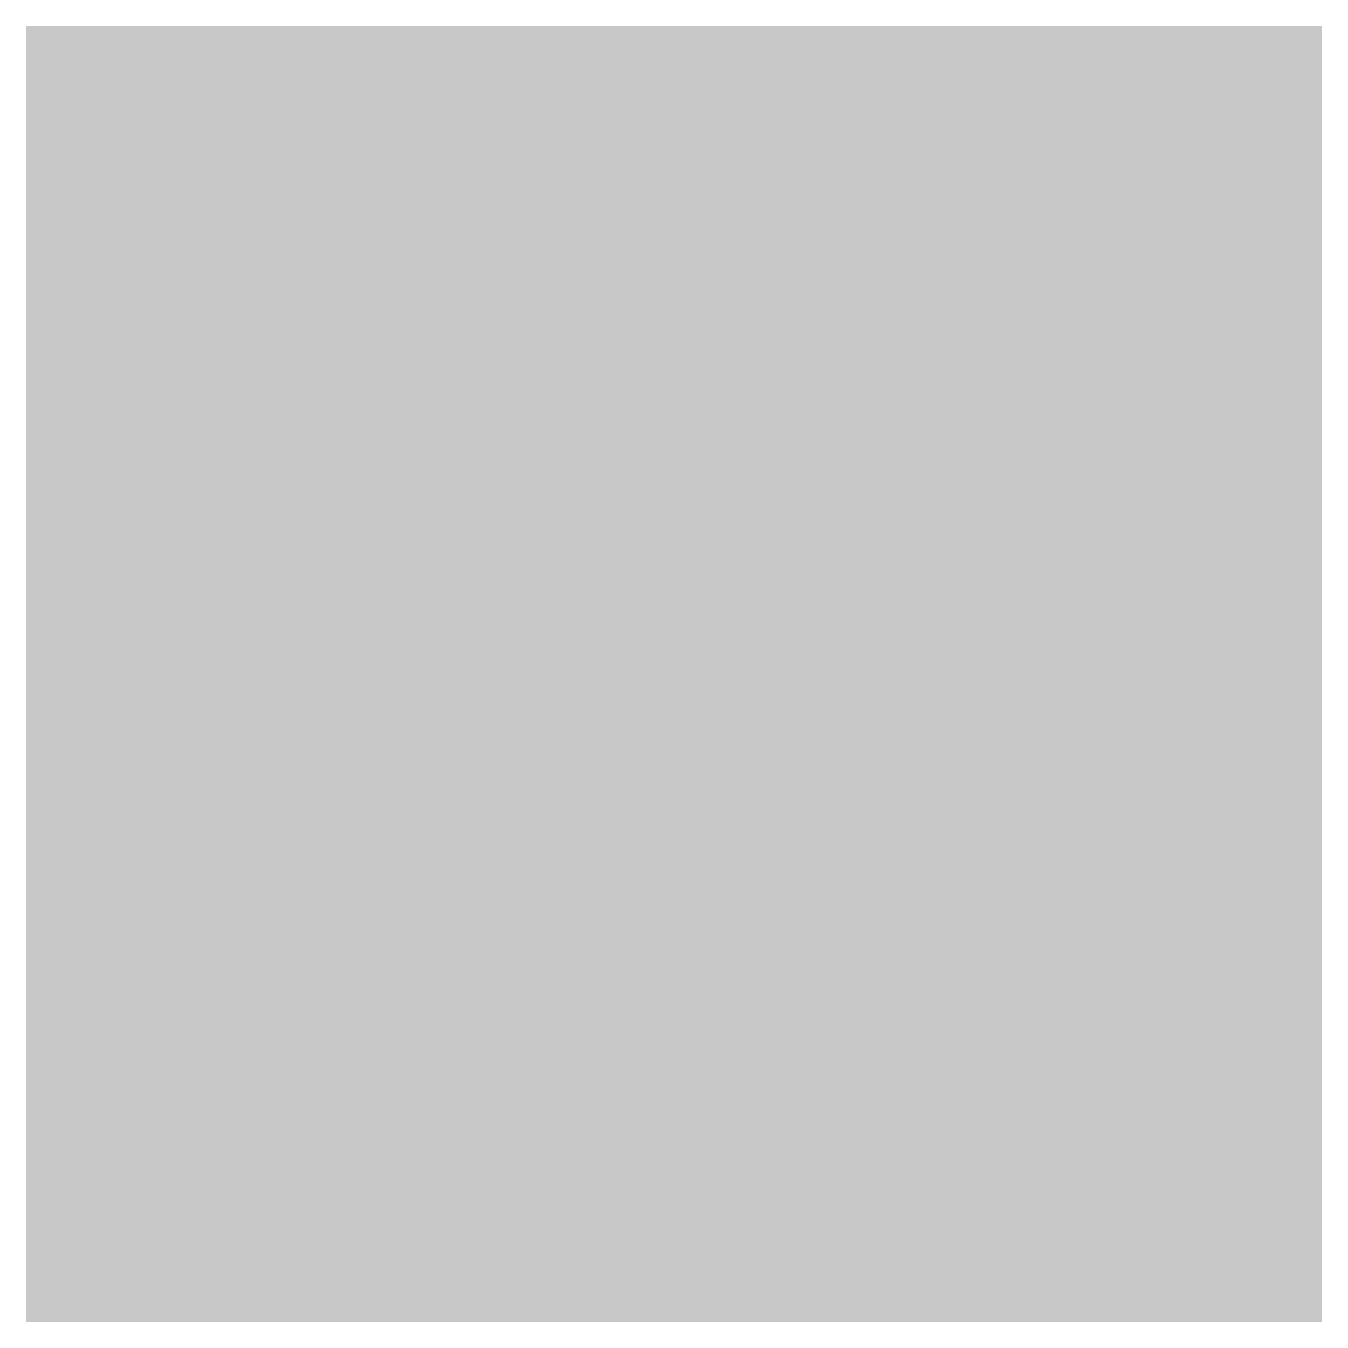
# Model space of a CAD drawing. Header units: millimetres. Extents: x -1.05 to 1.05, y -1.05 to 1.05.
import ezdxf

# ---------------------------------------------------------------- set-up
doc = ezdxf.new("R2010")
doc.units = ezdxf.units.MM
doc.layers.get('0').update_dxf_attribs({"color": 200})

msp = doc.modelspace()

# ---------------------------------------------------------------- hatches: boundary and pattern name
msp.add_hatch(color=255).paths.add_polyline_path([(1, 1), (-1, 1), (-1, -1), (1, -1)])

# ---------------------------------------------------------------- linework, layer by layer
at = {"const_width": 0.1}
for points in [[(-1, 1), (1, 1), (1, -1), (-1, -1), (-1, 1)], [(-0.5, 0.5), (-0.5, -0.5)]]:
    msp.add_lwpolyline(points, dxfattribs=at)
for points in [[(-0.5, 0.5, -0.5), (0.5, 0.5, 0.417826)], [(-0.5, -0.5, 0.5), (0.5, -0.5, 0.003849)]]:
    msp.add_lwpolyline(points, format="xyb", dxfattribs=at)

doc.saveas('drawing.dxf')
